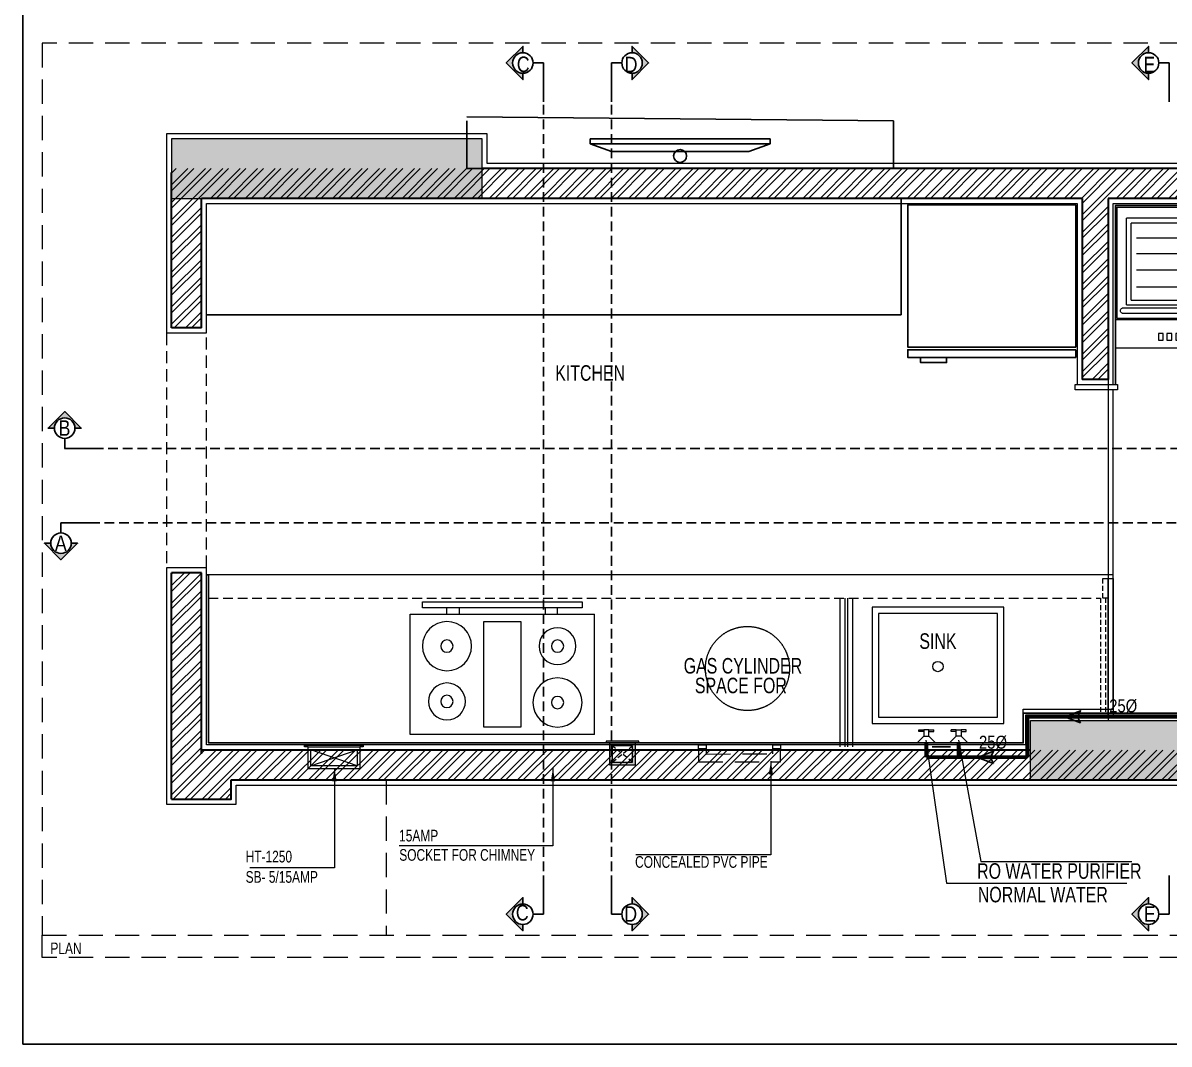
# Model space of a CAD drawing. Header units: inches. Extents: x 853900 to 962947, y 469960 to 560972.
# Drawn here: x 927787 to 932219, y 470812 to 474760 of the extents above; entities that cross this region are included whole.
import ezdxf
from ezdxf.enums import TextEntityAlignment as Align

# ---------------------------------------------------------------- set-up
doc = ezdxf.new("R2010")
doc.units = ezdxf.units.IN
doc.header["$LTSCALE"] = 750
for name, pattern in [('CENTER', [2, 1.25, -0.25, 0.25, -0.25]), ('DASHED2', [0.375, 0.25, -0.125]), ('HIDDEN', [0.375, 0.25, -0.125]), ('HIDDEN2', [0.1875, 0.125, -0.0625])]:
    doc.linetypes.add(name, pattern=pattern)
doc.layers.get('0').update_dxf_attribs({"color": 8})
doc.layers.get('Defpoints').update_dxf_attribs({"color": 8})
for name, color, linetype, lineweight in [('a-Hatch-Wall-HM', 253, 'Continuous', 9), ('a-Int-Furniture-HM', 8, 'Continuous', 9), ('COLUMN', 8, 'Continuous', 13), ('DOTTED LINE-MSA', 8, 'HIDDEN2', 13), ('E-ELECT. SB', 8, 'Continuous', 5), ('ELE-03-MSA', 8, 'Continuous', 18), ('ELECTRICK', 8, 'Continuous', 5), ('fer', 8, 'Continuous', 20), ('g-cen-sym', 8, 'Continuous', 25), ('g-dot', 8, 'HIDDEN', 9), ('g-ele02', 8, 'Continuous', 9), ('g-ele04', 8, 'Continuous', 0), ('g-fer', 8, 'Continuous', 9), ('g-text', 8, 'Continuous', 9), ('PLASTER', 8, 'Continuous', 9), ('SECTION LINE', 8, 'CENTER', 9), ('SHEET', 8, 'Continuous', 13), ('WALL-MSA', 8, 'Continuous', 30)]:
    doc.layers.add(name, color=color, linetype=linetype, lineweight=lineweight)
for name, color, linetype in [('P_DOMESTIC GRAVITY PIPE', 3, 'Continuous'), ('R.C.C HATCH-MSA', 253, 'Continuous'), ('TILE SECTION', 8, 'Continuous')]:
    doc.layers.add(name, color=color, linetype=linetype)
doc.styles.add('80', font='swisscl.ttf', dxfattribs={"height": 60})
doc.styles.add('ARIAL', font='swisscl.ttf')
doc.styles.add('Arial Narrow', font='swisscl.ttf', dxfattribs={"height": 150})
doc.styles.add('arial unicode', font='swisscl.ttf', dxfattribs={"height": 45})
doc.styles.add('Arial-Reg+0.8Sc', font='swisscl.ttf')
doc.styles.add('PLUMBING TEXT', font='ARIALN.TTF')
doc.styles.add('SWINS', font='swissc.ttf')
doc.dimstyles.new('75', dxfattribs={"dimtxt": 115, "dimasz": 50, "dimexe": 75, "dimexo": 0, "dimgap": 25, "dimtad": 1, "dimdec": 0, "dimzin": 0, "dimdsep": 46, "dimtxsty": 'ARIAL', "dimblk": 'ARCHTICK', "dimcen": 0.09, "dimdle": 75, "dimclrd": 256, "dimclre": 256, "dimclrt": 256, "dimadec": 0, "dimazin": 0, "dimtfac": 1, "dimtdec": 0, "dimtofl": 0, "dimtmove": 1, "dimatfit": 0, "dimfxl": 1, "dimtolj": 1, "dimtzin": 0, "dimlwd": -1, "dimlwe": -1, "dimarcsym": 0})
doc.dimstyles.new('Scale-50', dxfattribs={"dimtxt": 75, "dimasz": 25, "dimexe": 0, "dimexo": 0, "dimgap": 20, "dimtad": 1, "dimdec": 0, "dimrnd": 1, "dimzin": 3, "dimdsep": 46, "dimtxsty": 'ARIAL', "dimblk": 'ARCHTICK', "dimcen": 0, "dimse1": 1, "dimse2": 1, "dimclrd": 50, "dimclrt": 256, "dimadec": 0, "dimazin": 0, "dimtfac": 1, "dimtdec": 0, "dimtmove": 1, "dimatfit": 3, "dimfxl": 1, "dimtolj": 1, "dimtzin": 0, "dimlwd": 18, "dimarcsym": 0})
pattern_1 = [(45, (17259.33578649792, -44913.84151532513), (-33.67596045400933, 33.67596045400933), []), (45, (17281.78643649793, -44913.84151532513), (-33.67596045400933, 33.67596045400933), [])]

# ---------------------------------------------------------------- blocks, each defined once
blk = doc.blocks.new('sec')
at = {"layer": 'g-cen-sym'}
h = blk.add_hatch(color=256, dxfattribs=at)
h.paths.add_polyline_path([(2.73e-14, 537.5273218287452), (-107.956475941309, 429.5708458874361), (-107.956475941309, 399.1607016395453, -0.2062306983916904), (2.730000000001706e-14, 445.6665243379758, -0.4142135623730596), (148.5555081145527, 297.1110162260618), (240.4163056053222, 297.1110162260618)])
h.paths.add_polyline_path([(-107.956475941309, 399.1607016395454), (-107.956475941309, 429.5708458874361), (-138.1869732997017, 399.3403485290693), (-138.1869732997017, 351.6371512499004, -0.09565303018648871)])
h.paths.add_polyline_path([(-138.1869732997017, 399.3403485290693), (-168.4174706606815, 369.1098511680636), (-168.4174706606815, 297.1110162260618), (-148.5555081119139, 297.1110162260618, -0.09423427136048851), (-138.1869732997017, 351.6371512499004)])
h.paths.add_polyline_path([(-168.4174706580426, 369.1098511680636), (-204.6941080129084, 332.8332138158367), (-204.6941080129084, 297.1110162260618), (-168.4174706606815, 297.1110162260618)])
h.paths.add_polyline_path([(-204.6941080129084, 332.8332138158367), (-240.4163056027092, 297.1110162260618), (-204.6941080129084, 297.1110162260618)])
for q in [(-561.6378324203346, 0), (2.73e-14, 148.5555081130354)]:
    blk.add_line((0, 0), q, dxfattribs=at)
blk.add_lwpolyline([(-148.5555081119139, 297.1110162260618), (-240.4163056027092, 297.1110162260618), (2.73e-14, 537.5273218287452), (240.4163056053222, 297.1110162260618), (148.5555081145527, 297.1110162260618)], dxfattribs=at)
blk.add_circle((2.73e-14, 297.1110162260618), 148.5555081130354, dxfattribs=at)
blk = doc.blocks.new('TAP-1')
at = {"layer": 'fer', "linetype": 'Continuous'}
for p, q in [((9.525013580918312, -44.44999999995343), (28.57501366082579, -44.44999999995343)), ((9.525013580918312, -50.80000000004657), (28.57501366082579, -50.80000000004657)), ((28.57501366082579, -44.44999999995343), (28.57501366082579, -50.80000000004657))]:
    blk.add_line(p, q, dxfattribs=at)
for points in [[(-9.52499020472169, -25.40001328103244), (-34.92501358129084, 0), (34.92501358129084, 0), (9.525013580918312, -25.40002716239542)], [(-9.524986418895423, -44.44999999995343), (-28.5749864988029, -44.44999999995343), (-28.5749864988029, -50.80000000004657), (-9.524986418895423, -50.80000000004657)]]:
    blk.add_lwpolyline(points, dxfattribs=at)
blk.add_lwpolyline([(9.525013580918312, -25.40000000002328), (9.525013580918312, -50.80000000004657), (-9.524986418895423, -50.80000000004657), (-9.524986418895423, -25.40000000002328)], close=True, dxfattribs=at)
blk = doc.blocks.new('A$C355B709C')
at = {"layer": 'E-ELECT. SB', "ltscale": 750}
for p, q in [((100, 91), (-100, 91)), ((-100, 91), (-100, 6)), ((100, 6), (100, 91)), ((-89.33333333337214, 80.33333333337214), (89.33333333325571, 17.28414996340871)), ((89.33333333325571, 80.33333333337214), (-89.33333333337214, 17.28414996340871)), ((-100, 6), (-113.3333333333721, 6)), ((-113.3333333333721, 6), (-113.3333333333721, 0)), ((-113.3333333333721, 0), (113.3333333332557, 0)), ((-100, 6), (100, 6)), ((113.3333333332557, 6), (100, 6)), ((113.3333333332557, 0), (113.3333333332557, 6))]:
    blk.add_line(p, q, dxfattribs=at)
blk.add_lwpolyline([(-89.33333333337214, 17.28414996340871), (89.33333333325571, 17.28414996340871), (89.33333333325571, 80.33333333337214), (-89.33333333337214, 80.33333333337214)], close=True, dxfattribs=at)
blk = doc.blocks.new('SB2')
h = blk.add_hatch(color=252)
h.dxf.hatch_style = 1
h.paths.add_polyline_path([(0, 100), (-85, 100), (-85, 0), (0, 0)])
h.paths.add_polyline_path([(-73.71585003659129, 10.66666666697711), (-73.71585003659129, 89.33333333348855), (-10.66666666790843, 89.33333333348855), (-10.66666666790843, 10.66666666697711)], flags=16)
h.paths.add_polyline_path([(-85, 100), (-85, 113.3333333334886), (-91, 113.3333333334886), (-91, -13.33333333302289), (-85, -13.33333333302289), (-85, 0)])
at = {"ltscale": 750}
for p, q in [((-91, -13.33333333302289), (-91, 113.3333333334886)), ((-91, 113.3333333334886), (-85, 113.3333333334886)), ((-85, 113.3333333334886), (-85, 100)), ((-85, 0), (-85, 100)), ((-85, 100), (0, 100)), ((0, 100), (0, 0)), ((0, 0), (-85, 0)), ((-85, 0), (-85, -13.33333333302289)), ((-85, -13.33333333302289), (-91, -13.33333333302289))]:
    blk.add_line(p, q, dxfattribs=at)
at = {"linetype": 'HIDDEN', "ltscale": 0.1}
for p, q in [((-10.66666666790843, 10.66666666697711), (-73.71585003659129, 89.33333333348855)), ((-10.66666666790843, 89.33333333348855), (-73.71585003659129, 10.66666666697711))]:
    blk.add_line(p, q, dxfattribs=at)
at = {"ltscale": 750}
blk.add_lwpolyline([(-73.71585003659129, 10.66666666697711), (-73.71585003659129, 89.33333333348855), (-10.66666666790843, 89.33333333348855), (-10.66666666790843, 10.66666666697711)], close=True, dxfattribs=at)
blk = doc.blocks.new('STOVE')
at = {"layer": 'a-Int-Furniture-HM'}
for p, q in [((5.820766091346741e-11, 750), (1.936568878591061e-07, 0)), ((5.820766091346741e-11, 750), (490.0000000000582, 750.0000001266599)), ((5.820766091346741e-11, 750), (1.936568878591061e-07, 0)), ((5.820766091346741e-11, 750), (490.0000000000582, 750.0000001266599)), ((490.0000001936569, 1.266598701477051e-07), (490.0000000000582, 750.0000001266599)), ((490.0000001936569, 1.266598701477051e-07), (490.0000000000582, 750.0000001266599)), ((490.0000000391738, 600.0000001266599), (515.0000000391155, 600.0000001341105)), ((490.0000000391738, 600.0000001266599), (515.0000000391155, 600.0000001341105)), ((515.0000000521541, 550.0000001341105), (490.0000000521541, 550.0000001266599)), ((515.0000000521541, 550.0000001341105), (490.0000000521541, 550.0000001266599)), ((515.0000001416192, 200.0000001341105), (490.0000001416192, 200.0000001266599)), ((515.0000001416192, 200.0000001341105), (490.0000001416192, 200.0000001266599)), ((490.0000001545704, 150.0000001266599), (515.0000001545704, 150.0000001341105)), ((490.0000001545704, 150.0000001266599), (515.0000001545704, 150.0000001341105)), ((1.936568878591061e-07, 0), (490.0000001936569, 1.266598701477051e-07)), ((1.936568878591061e-07, 0), (490.0000001936569, 1.266598701477051e-07))]:
    blk.add_line(p, q, dxfattribs=at)
at = {"layer": 'a-Int-Furniture-HM', "elevation": -1.228315999999925e-10}
for points in [[(540.0000000130385, 700.0000001396984), (515.0000000130967, 700.0000001341105), (515.0000001806766, 50.00000013411045), (540.0000001806766, 50.00000013969839)], [(540.0000000130385, 700.0000001396984), (515.0000000130967, 700.0000001341105), (515.0000001806766, 50.00000013411045), (540.0000001806766, 50.00000013969839)], [(460.0000000781729, 450.0000001192093), (30.00000007817289, 450.0000000074506), (30.00000011734664, 300.0000000074506), (460.0000001173466, 300.0000001192093)], [(460.0000000781729, 450.0000001192093), (30.00000007817289, 450.0000000074506), (30.00000011734664, 300.0000000074506), (460.0000001173466, 300.0000001192093)]]:
    blk.add_lwpolyline(points, close=True, dxfattribs=at)
at = {"layer": 'a-Int-Furniture-HM'}
for centre, radius in [((130.0000000391738, 600.0000000335276), 99.99999999999997), ((130.0000000391738, 600.0000000335276), 99.99999999999997), ((359.7901069540821, 600.0000000931323), 74.99999999999999), ((359.7901069540821, 600.0000000931323), 74.99999999999999), ((130.0000000391738, 600.0000000335276), 25), ((130.0000000391738, 600.0000000335276), 25), ((359.7901069540821, 600.0000000931323), 25), ((359.7901069540821, 600.0000000931323), 25), ((359.7901070694788, 150.0000000931323), 99.99999999999997), ((359.7901070694788, 150.0000000931323), 99.99999999999997), ((134.7901120688766, 150.0000000353903), 74.99999999999999), ((134.7901120688766, 150.0000000353903), 74.99999999999999), ((134.7901120688766, 150.0000000353903), 25), ((134.7901120688766, 150.0000000353903), 25), ((359.7901070694788, 150.0000000931323), 25), ((359.7901070694788, 150.0000000931323), 25)]:
    blk.add_circle(centre, radius, dxfattribs=at)
blk = doc.blocks.new('G$C7E7AA53E')
at = {"ltscale": 100, "transparency": 33554687}
for p, q in [((0, 0), (0.5499999999997272, 0)), ((0, -0.6000000000001364), (0, 0)), ((0.5499999999997272, -0.6000000000001364), (0.5499999999997272, 0)), ((0.1813901752907441, -0.06106041378006921), (0.1813901752907441, -0.03302029100382242)), ((0.1813901752907441, -0.03302029100382242), (0.2014035696902283, -0.03302029100382242)), ((0.2014035696902283, -0.03302029100382242), (0.2014035696902283, -0.06106041378006921)), ((0.2174085570004536, -0.06106041378006921), (0.2174085570004536, -0.03302029100382242)), ((0.2174085570004536, -0.03302029100382242), (0.2374219514003926, -0.03302029100382242)), ((0.2374219514003926, -0.03302029100382242), (0.2374219514003926, -0.06106041378006921)), ((0.2554279599166875, -0.06106041378006921), (0.2554279599166875, -0.03302029100382242)), ((0.2554279599166875, -0.03302029100382242), (0.2754413543161718, -0.03302029100382242)), ((0.2754413543161718, -0.03302029100382242), (0.2754413543161718, -0.06106041378006921)), ((0.2894453204203273, -0.03302029100382242), (0.3094587148202663, -0.03302029100382242)), ((0.2894453204203273, -0.06106041378006921), (0.2894453204203273, -0.03302029100382242)), ((0.3094587148202663, -0.03302029100382242), (0.3094587148202663, -0.06106041378006921)), ((0.2014035696902283, -0.06106041378006921), (0.1813901752907441, -0.06106041378006921)), ((0.2374219514003926, -0.06106041378006921), (0.2174085570004536, -0.06106041378006921)), ((0.2754413543161718, -0.06106041378006921), (0.2554279599166875, -0.06106041378006921)), ((0.3094587148202663, -0.06106041378006921), (0.2894453204203273, -0.06106041378006921)), ((0, -0.1200286591258646), (0.5499999999997272, -0.1200286591258646)), ((0.006008473244946799, -0.126037132370584), (0.5439915267552351, -0.126037132370584)), ((0.006008473244946799, -0.5939915267549623), (0.006008473244946799, -0.126037132370584)), ((0.5439915267552351, -0.5939915267549623), (0.5439915267552351, -0.126037132370584)), ((0.5209308953640175, -0.1672724724801355), (0.02906910463525492, -0.1672724724801355)), ((0.02923345909221098, -0.1472442283304645), (0.5207665409075162, -0.1472442283304645)), ((0.04694776184123839, -0.1820458546014834), (0.5070549170391132, -0.1820458546014834)), ((0.04694776184123839, -0.1820458546014834), (0.04694776184123839, -0.5467017678797674)), ((0.5070549170391132, -0.1820458546014834), (0.5070549170391132, -0.5467017678797674)), ((0.0669477618412202, -0.2020458546014652), (0.4870549170391314, -0.2020458546014652)), ((0.0669477618412202, -0.2020458546014652), (0.0669477618412202, -0.5267017678797856)), ((0.4870549170391314, -0.2020458546014652), (0.4870549170391314, -0.5267017678797856)), ((0.08939017031934782, -0.2573995711550197), (0.4515750086243315, -0.2573995711550197)), ((0.08939017031934782, -0.329501250094836), (0.4515750086243315, -0.329501250094836)), ((0.08939017031934782, -0.397597280204991), (0.4515750086243315, -0.397597280204991)), ((0.08939017031934782, -0.4636904858996331), (0.4515750086243315, -0.4636904858996331)), ((0.4870549170391314, -0.5267017678797856), (0.0669477618412202, -0.5267017678797856)), ((0.5070549170391132, -0.5467017678797674), (0.04694776184123839, -0.5467017678797674)), ((0, -0.6000000000001364), (0.5499999999997272, -0.6000000000001364)), ((0.006008473244946799, -0.5939915267549623), (0.5439915267552351, -0.5939915267549623))]:
    blk.add_line(p, q, dxfattribs=at)
for centre in [(0.3866327505070331, -0.04689898390643066), (0.476693025305849, -0.04689898390643066)]:
    blk.add_circle(centre, 0.02952325709508407, dxfattribs=at)
for centre, start, end in [((0.03168560957146838, -0.1572791474375208), 103.7317978372401, 255.3278696113848), ((0.5183143904287135, -0.1572791474375208), 284.6721303886152, 76.26820216275995)]:
    blk.add_arc(centre, 0.01033018119444878, start, end, dxfattribs=at)
blk = doc.blocks.new('_ArchTick')
at = {"color": 0, "linetype": 'ByBlock', "const_width": 0.15}
blk.add_lwpolyline([(-0.5, -0.5), (0.5, 0.5)], dxfattribs=at)
blk = doc.blocks.new('ARR')
at = {"ltscale": 0.025}
h = blk.add_hatch(color=256, dxfattribs=at)
edge = h.paths.add_edge_path()
edge.add_line((248.5438484465703, 93.94263017456979), (-2.328306436538696e-08, -1.164153218269348e-08))
edge.add_line((0, 0), (248.5438484698534, -93.94263018621132))
edge.add_line((248.5438484465703, -93.94263019785285), (199.9999999767169, -1.164153218269348e-08))
edge.add_line((200, 0), (248.5438484698534, 93.94263018621132))
at = {"color": 7, "linetype": 'Continuous', "ltscale": 0.025}
blk.add_lwpolyline([(248.5438484465703, 93.94263017456979), (0, 0), (248.5438484465703, -93.94263019785285), (200, 0)], close=True, dxfattribs=at)

msp = doc.modelspace()

# ---------------------------------------------------------------- hatches: boundary and pattern name
at = {"layer": 'a-Hatch-Wall-HM'}
h = msp.add_hatch(dxfattribs=at)
h.set_pattern_fill('ANSI32', color=256, scale=5)
h.set_pattern_definition(pattern_1)
h.paths.add_polyline_path([(933163.6818996622, 474681.6234501881), (933278.6818997762, 474681.6234501881), (933278.6818997762, 474311.6234502406), (933878.6818997762, 474311.6234502406), (933878.6818997762, 474081.6234502406), (933278.6818999618, 474081.6234502406), (933278.6818999618, 473863.7234502258), (933163.6818998479, 473863.7234502205), (933163.6818998479, 474081.6234502406), (931983.2818998676, 474081.6234502406), (931983.2818998676, 473381.6234502406), (931883.2818998676, 473381.6234502406), (931883.2818998676, 474081.6234502406), (928477.3819000144, 474081.6234502406), (928477.3819000144, 473581.6234502406), (928362.3819001282, 473581.6234502406), (928362.3819001282, 474196.6234502402), (933163.6818996625, 474196.6234502402)])
h = msp.add_hatch(dxfattribs=at)
h.set_pattern_fill('ANSI32', color=256, scale=5)
h.set_pattern_definition(pattern_1)
h.paths.add_polyline_path([(933878.6818999669, 472063.723450258), (933878.6818999669, 471833.723450258), (928592.381900098, 471833.723450258), (928592.381900098, 471759.7234502277), (928362.3819001282, 471759.7234502277), (928362.3819001282, 472633.723450258), (928477.3819000144, 472633.723450258), (928477.3819000144, 471948.723450258), (933163.6818998479, 471948.723450258), (933163.6818998479, 472263.7234502205), (933278.6818999618, 472263.7234502258), (933278.6818999618, 472063.723450198)])
at = {"layer": 'R.C.C HATCH-MSA'}
h = msp.add_hatch(color=256, dxfattribs=at)
h.dxf.hatch_style = 1
h.paths.add_polyline_path([(933278.6818997432, 472063.7234502162), (933278.6818997432, 471833.7234502148), (931683.2818997577, 471833.7234502148), (931683.2818997577, 472063.7234502162)])
h.paths.add_polyline_path([(928362.3819000181, 474311.6234501895), (928362.3819000181, 474081.6234501881), (929562.3819000171, 474081.6234501881), (929562.3819000171, 474311.6234501895)])

# ---------------------------------------------------------------- linework, layer by layer
for p, q in [((929503.2819040946, 474396.6234503147), (931153.2819002427, 474381.6234503147)), ((929503.2819040946, 474196.6234502402), (929503.2819040946, 474381.6234503147)), ((931153.2819002427, 474381.6234503147), (931153.2819002427, 474196.6234502402)), ((929980.5724889534, 474292.467641836, -5.981761117365899e-08), (929980.5724889534, 474311.3633218359, -5.981761117365899e-08)), ((929980.5724889534, 474311.3633218359, -5.981761117365899e-08), (930675.9913154561, 474311.3633218359, -5.981761117365899e-08)), ((929980.5724889534, 474292.467641836, -5.981761117365899e-08), (929980.5724889534, 474311.3633218359, -5.981761117365899e-08)), ((930675.9913154563, 474292.467641836, -5.981761117365899e-08), (930675.9913154563, 474311.3633218359, -5.981761117365899e-08)), ((930062.5245338578, 474262.7044801133, -5.981761117365899e-08), (929980.5724889534, 474292.467641836, -5.981761117365899e-08)), ((930675.9913154561, 474292.467641836, -5.981761117365899e-08), (929980.5724889534, 474292.467641836, -5.981761117365899e-08)), ((930062.5245338578, 474262.7044801133, -5.981761117365899e-08), (929980.5724889534, 474292.467641836, -5.981761117365899e-08)), ((930594.0392705502, 474262.7044801133, -5.981761117365899e-08), (930062.5245338578, 474262.7044801133, -5.981761117365899e-08)), ((930594.0392705516, 474262.7044801133, -5.981761117365899e-08), (930675.9913154563, 474292.467641836, -5.981761117365899e-08)), ((931153.2819002427, 474196.6234502402), (929503.2819040946, 474196.6234502402)), ((931183.2818997616, 473631.6234502402), (931183.2818997616, 474081.6234502402)), ((928497.3819001282, 473631.6234502402), (931183.2818997616, 473631.6234502402))]:
    msp.add_line(p, q)
for points in [[(931858.2818998673, 473506.6234502402), (931208.2818998673, 473506.6234502402), (931208.2818998673, 474056.6234502402), (931858.2818998673, 474056.6234502402)], [(931858.2818998673, 473496.6234502402), (931858.2818998673, 473466.6234502402), (931208.2818998673, 473466.6234502402), (931208.2818998673, 473496.6234502402)], [(931358.2818998673, 473466.6234502402), (931358.2818998673, 473446.6234502402), (931258.2818998673, 473446.6234502402), (931258.2818998673, 473466.6234502402)]]:
    msp.add_lwpolyline(points, close=True)
msp.add_circle((930328.2819022036, 474245.6740609424, -5.981761117365899e-08), 25)
at = {"layer": 'COLUMN'}
for points in [[(928362.3819000181, 474311.6234501895), (928362.3819000181, 474081.6234501881), (929562.3819000171, 474081.6234501881), (929562.3819000171, 474311.6234501895)], [(933278.6818997432, 472063.7234502162), (933278.6818997432, 471833.7234502148), (931683.2818997577, 471833.7234502148), (931683.2818997577, 472063.7234502162)]]:
    msp.add_lwpolyline(points, close=True, dxfattribs=at)
at = {"layer": 'Defpoints', "color": 14}
msp.add_lwpolyline([(942287.3819001282, 470812.2796530619), (927787.3819001282, 470812.2796530619), (927787.3819001282, 482672.2796530619), (942287.3819001282, 482672.2796530619)], close=True, dxfattribs=at)
at = {"layer": 'DOTTED LINE-MSA', "ltscale": 0.5}
for p, q in [((928342.3819001326, 473561.6234502406), (928342.3819001326, 472653.723450258)), ((928497.3819001282, 472653.723450258), (928497.3819001282, 473561.6234502406))]:
    msp.add_line(p, q, dxfattribs=at)
at = {"layer": 'DOTTED LINE-MSA', "ltscale": 0.2}
for p, q in [((931953.2832278517, 472536.7232382063), (931953.2832278517, 472083.7234502162)), ((931973.2832278517, 472536.7232382063), (931973.2832278517, 472083.7234502162))]:
    msp.add_line(p, q, dxfattribs=at)
at = {"layer": 'DOTTED LINE-MSA'}
msp.add_line((929192.3819001936, 471832.3182562995), (929192.3819001936, 471233.7924452609), dxfattribs=at)
at = {"layer": 'DOTTED LINE-MSA', "ltscale": 0.2}
msp.add_lwpolyline([(931963.2783873035, 472611.723026122), (931983.2783873035, 472611.723026122), (931983.2783873035, 472536.7232382063), (931963.2783873035, 472536.7232382063)], close=True, dxfattribs=at)
at = {"layer": 'ELE-03-MSA'}
msp.add_line((931983.2818998676, 473381.6234502406, 9.850504715274581e-08), (931983.2818998676, 472063.7234502162), dxfattribs=at)
at = {"layer": 'g-cen-sym', "linetype": 'DASHED2', "ltscale": 0.2}
for p, q in [((929799.6310335146, 474555.4579835801, 3.474932239242833e-07), (929799.6310335146, 471343.8155891946, 3.474932239242833e-07)), ((930063.3608452128, 474555.4579835801, 3.474932239242833e-07), (930063.3608452128, 471343.8155891946, 3.474932239242833e-07)), ((927948.679402584, 473114.1943728023), (933656.3827902605, 473114.1943759538)), ((927934.3392804505, 472828.0235080533), (933652.1752897366, 472828.0235049016))]:
    msp.add_line(p, q, dxfattribs=at)
at = {"layer": 'g-dot', "linetype": 'HIDDEN', "ltscale": 10}
for p, q in [((930945.2818997577, 472536.7232382063, -1.085465134442742e-09), (930945.2818997577, 471961.7238318052, -1.085465134442742e-09)), ((930965.2818997577, 472536.7232382063, -1.085465134442742e-09), (930965.2818997577, 471961.7238318052, -1.085465134442742e-09)), ((930975.2818997577, 472536.7232382063), (930975.2818997577, 471961.7237885434)), ((930995.2818997577, 472536.7232382063), (930995.2818997577, 471961.7237885434))]:
    msp.add_line(p, q, dxfattribs=at)
at = {"layer": 'g-dot', "ltscale": 0.2}
msp.add_lwpolyline([(928505.3819001282, 472536.723450258), (931953.2832278517, 472536.7232382063)], dxfattribs=at)
at = {"layer": 'g-dot', "linetype": 'DASHED2', "ltscale": 0.5}
for points in [[(930399.5076523093, 471968.6608849399), (930429.5076523093, 471968.6608849399), (930429.5076523093, 471953.6608849399), (930399.5076523093, 471953.6608849399)], [(930687.0471672942, 471968.7232568048), (930717.0471672942, 471968.7232568048), (930717.0471672942, 471953.7232568048), (930687.0471672942, 471953.7232568048)]]:
    msp.add_lwpolyline(points, close=True, dxfattribs=at)
for points in [[(930399.5076523093, 471953.6608849399), (930399.5076523093, 471925.6608849399), (930399.5076523093, 471903.6920708723), (930717.0471672942, 471903.7544427373), (930717.0471672942, 471953.7232568048)], [(930429.5076523093, 471953.6608849399), (930429.5076523093, 471933.6920708723), (930687.0471672942, 471933.7544427373), (930687.0471672942, 471953.7232568048)]]:
    msp.add_lwpolyline(points, dxfattribs=at)
at = {"layer": 'g-dot', "ltscale": 150}
msp.add_circle((930588.6818868299, 472264.2232920665, -1.085465134442742e-09), 162.5, dxfattribs=at)
at = {"layer": 'g-ele02', "elevation": 9.850504715274581e-08}
msp.add_lwpolyline([(931855.2818998676, 473361.6234502406), (932019.2818998676, 473361.6234502406), (932019.2818998676, 473341.6234502406), (931855.2818998676, 473341.6234502406)], close=True, dxfattribs=at)
at = {"layer": 'g-ele02'}
msp.add_lwpolyline([(928505.3819001282, 471976.723450258), (931655.2818997577, 471976.723450258), (931655.2818997577, 472106.7234502162), (932003.2818998675, 472106.7234502157), (932003.2818998675, 472626.7234502574), (928505.3819001282, 472626.723450258)], close=True, dxfattribs=at)
at = {"layer": 'g-ele02', "ltscale": 100}
msp.add_lwpolyline([(932003.2939066273, 472083.7236622671), (931983.2939066273, 472083.7232381652), (931983.2818998675, 472611.7230261554), (932003.2818998675, 472611.7234502574)], close=True, dxfattribs=at)
at = {"layer": 'g-ele02'}
msp.add_lwpolyline([(931303.1766795, 471961.723238176), (931374.3266623848, 471961.723238176)], dxfattribs=at)
msp.add_lwpolyline([(931303.1766795, 471961.723238176), (931374.3266623848, 471961.723238176)], dxfattribs=at)
at = {"layer": 'g-ele04', "ltscale": 100, "elevation": 9.850504715274581e-08}
msp.add_lwpolyline([(932003.2314066269, 473341.6232381897), (931983.2314066269, 473341.6236622916), (931983.2174829398, 472611.7234488915), (932003.2174829398, 472611.7230247895)], close=True, dxfattribs=at)
at = {"layer": 'g-fer'}
for points in [[(931580.2818997577, 472051.723238176), (931580.2818997577, 472501.723238176), (931070.2818997577, 472501.723238176), (931070.2818997577, 472051.723238176)], [(931555.2818997577, 472076.723238176), (931555.2818997577, 472476.723238176), (931095.2818997577, 472476.723238176), (931095.2818997577, 472076.723238176)]]:
    msp.add_lwpolyline(points, close=True, dxfattribs=at)
msp.add_circle((931325.2818997577, 472271.723238176), 20, dxfattribs=at)
at = {"layer": 'P_DOMESTIC GRAVITY PIPE', "const_width": 15}
for points in [[(933226.0817409137, 473886.0227689745), (933226.0817409137, 472077.5529257572), (931670.9872605719, 472077.5529257572), (931670.9872605719, 471921.3141534)], [(931280.3500793286, 471976.723238176), (931280.3500793286, 471921.3141534)], [(931405.2818997577, 471976.723238176), (931405.2818997577, 471921.3141534)], [(931670.9872605719, 471921.3141534), (931280.3500793286, 471921.3141534)]]:
    msp.add_lwpolyline(points, dxfattribs=at)
at = {"layer": 'PLASTER'}
msp.add_lwpolyline([(933143.6818997762, 474681.6234501881), (933143.6818997762, 474216.6234502406), (929582.3819000171, 474216.6234502406), (929582.3819000171, 474331.6234501895), (928342.3819000181, 474331.6234501895), (928342.3819000181, 474081.6234501881), (928342.3819001326, 473561.6234502406), (928497.3819001282, 473561.6234502406), (928497.3819001282, 474061.6234501881), (929562.3819000171, 474061.6234501881), (931863.2818998676, 474061.6234502402), (931863.2818998676, 473361.6234502406), (932003.2818998676, 473361.6234502406), (932003.2818998676, 474061.6234502406), (933158.6818999618, 474061.6234502406), (933158.6818999618, 473843.7234502194), (933298.6818999618, 473843.7234502269), (933298.6818999618, 474061.6234502406), (933898.6818997762, 474061.6234502406), (933898.6818997762, 474331.6234502406), (933298.6818997762, 474331.6234502406), (933298.6818997762, 474681.6234501881)], dxfattribs=at)
msp.add_lwpolyline([(928497.3819001282, 471968.723450258), (928497.3819001282, 472653.723450258), (928342.3819001282, 472653.723450258), (928342.3819001282, 471739.7234502277), (928612.381900098, 471739.7234502277), (928612.381900098, 471813.723450258), (931683.2818997577, 471813.723450258), (933278.6818997432, 471813.7234502148), (933898.6818999669, 471813.7234502594), (933898.6818999669, 472083.7234502599), (933298.6818999618, 472083.7234502), (933298.6818999618, 472283.7234502269), (933143.6818999618, 472283.7234502194), (933143.6818999618, 472083.7234502162), (931663.2818997577, 472083.7234502162), (931663.2818997577, 471968.723450258)], close=True, dxfattribs=at)
at = {"layer": 'SHEET', "linetype": 'HIDDEN', "ltscale": 0.5}
for points in [[(927862.3819001282, 471233.7924452609), (933964.853331757, 471233.7924452609), (933964.853331757, 474681.6234501881), (927862.3819001282, 474681.6234501881)], [(927862.3819001282, 471233.7924452609), (933964.853331757, 471233.7924452611), (933964.853331757, 471147.3167809789), (927862.3819001282, 471147.3167809786)]]:
    msp.add_lwpolyline(points, close=True, dxfattribs=at)
at = {"layer": 'TILE SECTION'}
for points in [[(933150.6818999618, 473843.7234502218), (933150.6818999618, 474053.6234502406), (932011.2818998676, 474053.6234502406), (932011.2818998678, 473361.6234502406)], [(928497.3819001269, 472626.723450258), (928505.3819001269, 472626.723450258), (928505.3819001282, 471976.723450258), (931655.2818997577, 471976.723450258), (931655.2818997577, 472091.7234502162), (933135.6818999613, 472091.7234502162), (933135.6818999613, 472283.7234502191), (933158.6469209357, 472283.7234502194)], [(931303.1766795, 471961.723238176), (931374.3266623848, 471961.723238176)]]:
    msp.add_lwpolyline(points, dxfattribs=at)
at = {"layer": 'WALL-MSA'}
for p, q in [((928362.3819001282, 473581.6234502406), (928362.3819001282, 474181.6234502406)), ((933163.6818997762, 474196.6234502406), (929562.3819000171, 474196.6234502406)), ((931883.2818998676, 474081.6234502406), (928477.3819001282, 474081.6234502406)), ((928477.3819001282, 473581.6234502406), (928477.3819001282, 474081.6234502406)), ((931883.2818998676, 474081.6234502406), (931883.2818998676, 473381.6234502406, 9.850504715274581e-08)), ((931983.2818998676, 474081.6234502406), (931983.2818998676, 473381.6234502406, 9.850504715274581e-08)), ((933178.6818999618, 474081.6234502406), (931983.2818998676, 474081.6234502406)), ((928477.3819001282, 473581.6234502406), (928362.3819001282, 473581.6234502406)), ((931983.2818998676, 473381.6234502406, 9.850504715274581e-08), (931883.2818998676, 473381.6234502406, 9.850504715274581e-08)), ((928362.3819001282, 471759.7234502277), (928362.3819001282, 472633.723450258)), ((928477.3819001282, 472633.723450258), (928362.3819001282, 472633.723450258)), ((928477.3819001282, 471933.723450258), (928477.3819001282, 472633.723450258)), ((931683.2818997577, 471948.723450258), (928477.3819001282, 471948.723450258)), ((928592.381900098, 471833.723450258), (933878.6818999669, 471833.723450258))]:
    msp.add_line(p, q, dxfattribs=at)
msp.add_lwpolyline([(928362.3819001282, 471759.7234502277), (928592.381900098, 471759.7234502277), (928592.381900098, 471833.723450258)], dxfattribs=at)

# ---------------------------------------------------------------- block references
at = {"layer": 'a-Int-Furniture-HM'}
for name, p, xscale, yscale, zscale, rotation in [('G$C7E7AA53E', (932011.2818998676, 473503.6234502413), -916.6666666652666, 916.6666666652666, 916.6666666652666, 180), ('STOVE', (929284.425128693, 472009.0367034309), -0.9500000001935549, 0.9500000001935549, 0.9500000001935549, 270)]:
    msp.add_blockref(name, p, dxfattribs=dict(at, xscale=xscale, yscale=yscale, zscale=zscale, rotation=rotation))
at = {"layer": 'E-ELECT. SB', "ltscale": 300, "xscale": -1, "rotation": 180}
msp.add_blockref('A$C355B709C', (928989.8903547269, 471967.7232568039), dxfattribs=at)
at = {"layer": 'ELECTRICK', "xscale": -1, "rotation": 90}
msp.add_blockref('SB2', (930155.3413007413, 471891.723256883), dxfattribs=at)
at = {"layer": 'fer', "xscale": -1, "rotation": 180}
msp.add_blockref('TAP-1', (931280.2818726003, 471976.723238176), dxfattribs=at)
at = {"layer": 'fer', "rotation": 180}
msp.add_blockref('TAP-1', (931405.2818997577, 471976.723238176), dxfattribs=at)
at = {"layer": 'P_DOMESTIC GRAVITY PIPE', "xscale": -0.25, "yscale": 0.25, "zscale": 0.25, "rotation": 180}
for p in [(931814.6434593459, 472077.5529257572), (931478.3868931152, 471920.7403910282, -7.779978142582942e-05)]:
    msp.add_blockref('ARR', p, dxfattribs=at)
at = {"layer": 'SECTION LINE', "linetype": 'DASHED2', "ltscale": 200}
for p, xscale, yscale, zscale, rotation in [((929799.6054451885, 474605.2280679165, 3.474932239242833e-07), 0.2666666667908433, 0.2666666667908433, 0.2666666667908433, 90.00000000000001), ((930063.386433539, 474605.2280679165, 3.474932239242833e-07), -0.2666666667908429, 0.2666666667908429, 0.2666666667908429, 270), ((932218.8077254428, 474605.2280679165, 3.474932239242833e-07), 0.2666666667908433, 0.2666666667908433, 0.2666666667908433, 90.00000000000001), ((927934.5691961141, 472827.9979197272), 0.2666666667908429, 0.2666666667908429, 0.2666666667908429, 180), ((929799.6054451885, 471314.2318834972, 3.474932239242833e-07), -0.2666666667908433, 0.2666666667908433, 0.2666666667908433, 90), ((930063.386433539, 471314.2318834972, 3.474932239242833e-07), 0.2666666667908429, 0.2666666667908429, 0.2666666667908429, 270), ((932218.8077254428, 471314.2318834972, 3.474932239242833e-07), -0.2666666667908433, 0.2666666667908433, 0.2666666667908433, 90)]:
    msp.add_blockref('sec', p, dxfattribs=dict(at, xscale=xscale, yscale=yscale, zscale=zscale, rotation=rotation))
at = {"layer": 'SECTION LINE', "linetype": 'DASHED2', "ltscale": 200, "xscale": -0.2666666667908429, "yscale": 0.2666666667908429, "zscale": 0.2666666667908429}
msp.add_blockref('sec', (927948.9093182476, 473114.2199611285), dxfattribs=at)

# ---------------------------------------------------------------- texts
at = {"layer": 'g-cen-sym', "linetype": 'DASHED2', "ltscale": 200, "style": 'SWINS'}
for s, p in [('C', (929721.6047642418, 474600.0611710966, 4.597817144711308e-06)), ('D', (930138.6392724805, 474599.1137579273, 4.597817144711308e-06)), ('E', (932142.4639774105, 474599.1137579273, 4.597817144711308e-06)), ('B', (927948.2157070521, 473193.8415523926, 4.250323920787025e-06)), ('A', (927933.8755849187, 472748.3763284633, 4.250323920787025e-06)), ('C', (929717.8968260522, 471320.1712905015, 4.597817144711308e-06)), ('D', (930137.2731255684, 471315.0959339955, 4.597817144711308e-06)), ('E', (932143.8301243226, 471315.0959339955, 4.597817144711308e-06))]:
    msp.add_text(s, height=60.00000000000001, dxfattribs=at).set_placement(p, align=Align.MIDDLE_CENTER)
at = {"layer": 'g-text', "ltscale": 750, "style": 'Arial Narrow'}
for s, p in [('KITCHEN', (929845.4852645365, 473376.7178152239, 4.925252357637291e-08)), ('RO WATER PURIFIER', (931476.8296709153, 471451.3271488264, -0.004132263793632405)), ('NORMAL WATER', (931479.5752708985, 471360.1698184283, -0.004251291682166208))]:
    msp.add_text(s, height=60, dxfattribs=at).set_placement(p)
at = {"layer": 'g-text'}
for s, height, style, p in [('SINK', 60, '80', (931253.3610515535, 472340.1794800056, 6.928155175801375e-07)), ('PLAN', 45, 'arial unicode', (927893.6016096164, 471159.961856625))]:
    msp.add_text(s, height=height, dxfattribs=dict(at, style=style)).set_placement(p)
at = {"layer": 'g-text', "ltscale": 750, "style": 'Arial Narrow'}
for s, p in [('GAS CYLINDER', (930800.0179546766, 472274.7432307547, -0.002073088117904747)), ('SPACE FOR', (930740.8601793662, 472198.6597020025, -0.002073088117904747))]:
    msp.add_text(s, height=60, dxfattribs=at).set_placement(p, align=Align.MIDDLE_RIGHT)
at = {"layer": 'g-text', "style": 'arial unicode'}
for s, p in [('15AMP', (929241.8264844958, 471618.104075355, -2.685376335354834e-06)), ('HT-1250', (928648.4798453541, 471537.0555218908, -2.637846145916443e-06)), ('SOCKET FOR CHIMNEY', (929242.4108249708, 471543.579103257, -2.685376335354834e-06)), ('SB- 5/15AMP', (928648.4798453541, 471458.4013403541, -2.637846145916443e-06))]:
    msp.add_text(s, height=45, dxfattribs=at).set_placement(p, align=Align.MIDDLE_LEFT)
at = {"layer": 'g-text', "insert": (930154.2279085129, 471493.2383941477, 1.657420064985821e-07), "char_height": 45, "attachment_point": 7, "style": 'arial unicode'}
msp.add_mtext('CONCEALED PVC PIPE ', dxfattribs=at)
at = {"layer": 'P_DOMESTIC GRAVITY PIPE', "style": 'PLUMBING TEXT'}
for p in [(931987.3884405841, 472094.8353575213, -7.779978142582942e-05), (931483.8863064775, 471954.2676164755, -7.779978142582942e-05)]:
    msp.add_text('25%%C', height=50, dxfattribs=at).set_placement(p)

# ---------------------------------------------------------------- leaders
at = {"layer": 'g-text'}
for points, dimstyle, override in [([(931278.8507196895, 471987.1232381762), (931358.4936369626, 471434.6965100947), (932055.1030611814, 471434.6965100947)], '75', {"dimtxt": 90, "dimasz": 55, "dimgap": 10, "dimtad": 0, "dimtxsty": 'Arial-Reg+0.8Sc', "dimclrd": 50}), ([(931405.2818861767, 471987.1232381762), (931491.4440908122, 471517.4880451253), (932075.3643648234, 471517.4880451253)], '75', {"dimtxt": 90, "dimasz": 55, "dimgap": 10, "dimtad": 0, "dimtxsty": 'Arial-Reg+0.8Sc', "dimclrd": 50}), ([(930679.2300376561, 471905.4634470943, 1.657420064985821e-07), (930679.2300376561, 471543.5098899392, 1.657420064985821e-07), (930156.7514993397, 471543.5098899392, 1.657420064985821e-07)], 'Scale-50', {"dimasz": 50, "dimtad": 0}), ([(928992.2016833253, 471878.438569869), (928992.2016833253, 471493.084973245), (928665.0363030472, 471493.084973245)], 'Scale-50', {"dimasz": 50, "dimtad": 0}), ([(929836.6255319249, 471878.4385699481), (929836.6255319249, 471578.6613617815), (929242.2712302924, 471578.6613617815)], 'Scale-50', {"dimasz": 50, "dimtad": 0})]:
    msp.add_leader(points, dimstyle=dimstyle, override=override, dxfattribs=at)

doc.saveas('drawing.dxf')
